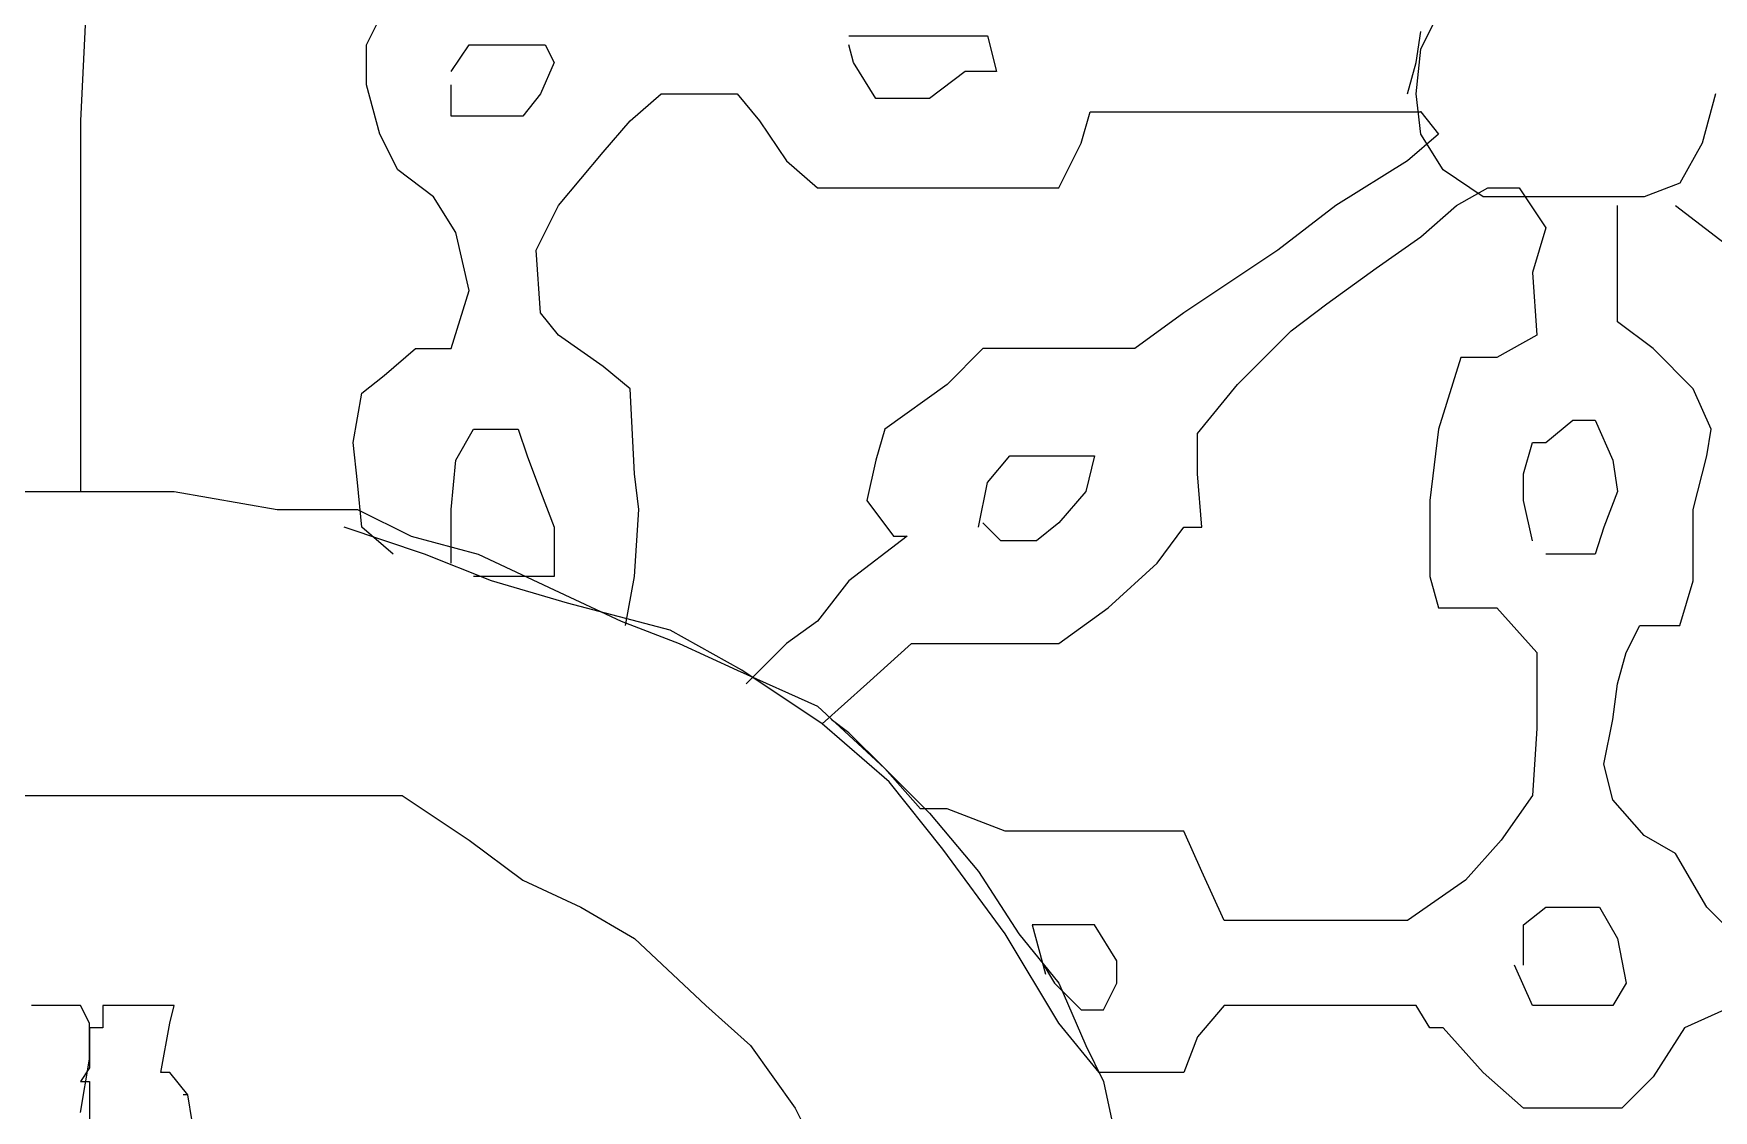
# Model space of a CAD drawing. Extents: x 731854 to 732444, y 4380981 to 4382008.
# Drawn here: x 731892.015 to 731895.775, y 4381842.795 to 4381845.205 of the extents above; entities that cross this region are included whole.
import ezdxf

# ---------------------------------------------------------------- set-up
doc = ezdxf.new("R2010")
doc.units = 0
doc.layers.get('0').update_dxf_attribs({"linetype": 'CONTINUOUS'})

msp = doc.modelspace()

# ---------------------------------------------------------------- linework, layer by layer
at = {"color": 0, "linetype": 'CONTINUOUS'}
for p, q in [((731892.14, 4381845.43), (731892.12, 4381845.01)), ((731892.14, 4381845.43), (731892.12, 4381845.01)), ((731892.76, 4381845.18), (731892.82, 4381845.3)), ((731892.76, 4381845.18), (731892.82, 4381845.3)), ((731895.12, 4381845.17), (731895.16, 4381845.25)), ((731895.12, 4381845.17), (731895.16, 4381845.25)), ((731893.84, 4381845.2), (731893.9, 4381845.2)), ((731893.84, 4381845.2), (731893.9, 4381845.2)), ((731893.9, 4381845.2), (731894, 4381845.2)), ((731893.9, 4381845.2), (731894, 4381845.2)), ((731894, 4381845.2), (731894.08, 4381845.2)), ((731894, 4381845.2), (731894.08, 4381845.2)), ((731894.08, 4381845.2), (731894.15, 4381845.2)), ((731894.08, 4381845.2), (731894.15, 4381845.2)), ((731894.15, 4381845.2), (731894.17, 4381845.12)), ((731894.15, 4381845.2), (731894.17, 4381845.12)), ((731895.11, 4381845.14), (731895.12, 4381845.21)), ((731895.11, 4381845.14), (731895.12, 4381845.21)), ((731892.76, 4381845.09), (731892.76, 4381845.18)), ((731892.76, 4381845.09), (731892.76, 4381845.18)), ((731892.95, 4381845.12), (731892.99, 4381845.18)), ((731892.95, 4381845.12), (731892.99, 4381845.18)), ((731892.99, 4381845.18), (731893.05, 4381845.18)), ((731892.99, 4381845.18), (731893.05, 4381845.18)), ((731893.05, 4381845.18), (731893.11, 4381845.18)), ((731893.05, 4381845.18), (731893.11, 4381845.18)), ((731893.11, 4381845.18), (731893.16, 4381845.18)), ((731893.11, 4381845.18), (731893.16, 4381845.18)), ((731893.16, 4381845.18), (731893.18, 4381845.14)), ((731893.16, 4381845.18), (731893.18, 4381845.14)), ((731893.85, 4381845.14), (731893.84, 4381845.18)), ((731893.85, 4381845.14), (731893.84, 4381845.18)), ((731895.11, 4381845.07), (731895.12, 4381845.17)), ((731895.11, 4381845.07), (731895.12, 4381845.17)), ((731893.18, 4381845.14), (731893.15, 4381845.07)), ((731893.18, 4381845.14), (731893.15, 4381845.07)), ((731893.9, 4381845.06), (731893.85, 4381845.14)), ((731893.9, 4381845.06), (731893.85, 4381845.14)), ((731894.1, 4381845.12), (731894.02, 4381845.06)), ((731894.1, 4381845.12), (731894.02, 4381845.06)), ((731894.17, 4381845.12), (731894.1, 4381845.12)), ((731894.17, 4381845.12), (731894.1, 4381845.12)), ((731895.09, 4381845.07), (731895.11, 4381845.14)), ((731895.09, 4381845.07), (731895.11, 4381845.14)), ((731892.79, 4381844.98), (731892.76, 4381845.09)), ((731892.79, 4381844.98), (731892.76, 4381845.09)), ((731892.95, 4381845.02), (731892.95, 4381845.09)), ((731892.95, 4381845.02), (731892.95, 4381845.09)), ((731893.15, 4381845.07), (731893.11, 4381845.02)), ((731893.15, 4381845.07), (731893.11, 4381845.02)), ((731893.35, 4381845.01), (731893.42, 4381845.07)), ((731893.35, 4381845.01), (731893.42, 4381845.07)), ((731893.42, 4381845.07), (731893.5, 4381845.07)), ((731893.42, 4381845.07), (731893.5, 4381845.07)), ((731893.5, 4381845.07), (731893.59, 4381845.07)), ((731893.5, 4381845.07), (731893.59, 4381845.07)), ((731893.59, 4381845.07), (731893.64, 4381845.01)), ((731893.59, 4381845.07), (731893.64, 4381845.01)), ((731893.94, 4381845.06), (731893.9, 4381845.06)), ((731893.94, 4381845.06), (731893.9, 4381845.06)), ((731894.02, 4381845.06), (731893.94, 4381845.06)), ((731894.02, 4381845.06), (731893.94, 4381845.06)), ((731895.12, 4381844.98), (731895.11, 4381845.07)), ((731895.12, 4381844.98), (731895.11, 4381845.07)), ((731895.78, 4381845.07), (731895.75, 4381844.96)), ((731895.78, 4381845.07), (731895.75, 4381844.96)), ((731892.12, 4381845.01), (731892.12, 4381844.56)), ((731892.12, 4381845.01), (731892.12, 4381844.56)), ((731893.01, 4381845.02), (731892.95, 4381845.02)), ((731893.01, 4381845.02), (731892.95, 4381845.02)), ((731893.06, 4381845.02), (731893.01, 4381845.02)), ((731893.06, 4381845.02), (731893.01, 4381845.02)), ((731893.11, 4381845.02), (731893.06, 4381845.02)), ((731893.11, 4381845.02), (731893.06, 4381845.02)), ((731893.29, 4381844.94), (731893.35, 4381845.01)), ((731893.29, 4381844.94), (731893.35, 4381845.01)), ((731893.64, 4381845.01), (731893.7, 4381844.92)), ((731893.64, 4381845.01), (731893.7, 4381844.92)), ((731894.36, 4381844.96), (731894.38, 4381845.03)), ((731894.36, 4381844.96), (731894.38, 4381845.03)), ((731894.38, 4381845.03), (731894.49, 4381845.03)), ((731894.38, 4381845.03), (731894.49, 4381845.03)), ((731894.49, 4381845.03), (731894.67, 4381845.03)), ((731894.49, 4381845.03), (731894.67, 4381845.03)), ((731894.67, 4381845.03), (731894.81, 4381845.03)), ((731894.67, 4381845.03), (731894.81, 4381845.03)), ((731894.81, 4381845.03), (731894.97, 4381845.03)), ((731894.81, 4381845.03), (731894.97, 4381845.03)), ((731894.97, 4381845.03), (731895.05, 4381845.03)), ((731894.97, 4381845.03), (731895.05, 4381845.03)), ((731895.05, 4381845.03), (731895.12, 4381845.03)), ((731895.05, 4381845.03), (731895.12, 4381845.03)), ((731895.12, 4381845.03), (731895.16, 4381844.98)), ((731895.12, 4381845.03), (731895.16, 4381844.98)), ((731892.83, 4381844.9), (731892.79, 4381844.98)), ((731892.83, 4381844.9), (731892.79, 4381844.98)), ((731895.16, 4381844.98), (731895.09, 4381844.92)), ((731895.16, 4381844.98), (731895.09, 4381844.92)), ((731895.17, 4381844.9), (731895.12, 4381844.98)), ((731895.17, 4381844.9), (731895.12, 4381844.98)), ((731893.19, 4381844.82), (731893.29, 4381844.94)), ((731893.19, 4381844.82), (731893.29, 4381844.94)), ((731894.31, 4381844.86), (731894.36, 4381844.96)), ((731894.31, 4381844.86), (731894.36, 4381844.96)), ((731895.75, 4381844.96), (731895.7, 4381844.87)), ((731895.75, 4381844.96), (731895.7, 4381844.87)), ((731892.91, 4381844.84), (731892.83, 4381844.9)), ((731892.91, 4381844.84), (731892.83, 4381844.9)), ((731893.7, 4381844.92), (731893.77, 4381844.86)), ((731893.7, 4381844.92), (731893.77, 4381844.86)), ((731895.09, 4381844.92), (731894.93, 4381844.82)), ((731895.09, 4381844.92), (731894.93, 4381844.82)), ((731895.26, 4381844.84), (731895.17, 4381844.9)), ((731895.26, 4381844.84), (731895.17, 4381844.9)), ((731893.77, 4381844.86), (731893.9, 4381844.86)), ((731893.77, 4381844.86), (731893.9, 4381844.86)), ((731893.9, 4381844.86), (731894.05, 4381844.86)), ((731893.9, 4381844.86), (731894.05, 4381844.86)), ((731894.05, 4381844.86), (731894.18, 4381844.86)), ((731894.05, 4381844.86), (731894.18, 4381844.86)), ((731894.18, 4381844.86), (731894.27, 4381844.86)), ((731894.18, 4381844.86), (731894.27, 4381844.86)), ((731894.27, 4381844.86), (731894.31, 4381844.86)), ((731894.27, 4381844.86), (731894.31, 4381844.86)), ((731895.2, 4381844.82), (731895.27, 4381844.86)), ((731895.2, 4381844.82), (731895.27, 4381844.86)), ((731895.27, 4381844.86), (731895.34, 4381844.86)), ((731895.27, 4381844.86), (731895.34, 4381844.86)), ((731895.34, 4381844.86), (731895.4, 4381844.77)), ((731895.34, 4381844.86), (731895.4, 4381844.77)), ((731895.7, 4381844.87), (731895.62, 4381844.84)), ((731895.7, 4381844.87), (731895.62, 4381844.84)), ((731892.96, 4381844.76), (731892.91, 4381844.84)), ((731892.96, 4381844.76), (731892.91, 4381844.84)), ((731893.14, 4381844.72), (731893.19, 4381844.82)), ((731893.14, 4381844.72), (731893.19, 4381844.82)), ((731894.93, 4381844.82), (731894.8, 4381844.72)), ((731894.93, 4381844.82), (731894.8, 4381844.72)), ((731895.12, 4381844.75), (731895.2, 4381844.82)), ((731895.12, 4381844.75), (731895.2, 4381844.82)), ((731895.38, 4381844.84), (731895.26, 4381844.84)), ((731895.38, 4381844.84), (731895.26, 4381844.84)), ((731895.46, 4381844.84), (731895.38, 4381844.84)), ((731895.46, 4381844.84), (731895.38, 4381844.84)), ((731895.53, 4381844.84), (731895.46, 4381844.84)), ((731895.53, 4381844.84), (731895.46, 4381844.84)), ((731895.62, 4381844.84), (731895.53, 4381844.84)), ((731895.62, 4381844.84), (731895.53, 4381844.84)), ((731895.56, 4381844.74), (731895.56, 4381844.82)), ((731895.56, 4381844.74), (731895.56, 4381844.82)), ((731895.69, 4381844.82), (731895.86, 4381844.69)), ((731895.69, 4381844.82), (731895.86, 4381844.69)), ((731892.99, 4381844.63), (731892.96, 4381844.76)), ((731892.99, 4381844.63), (731892.96, 4381844.76)), ((731895.02, 4381844.68), (731895.12, 4381844.75)), ((731895.02, 4381844.68), (731895.12, 4381844.75)), ((731895.4, 4381844.77), (731895.37, 4381844.67)), ((731895.4, 4381844.77), (731895.37, 4381844.67)), ((731893.15, 4381844.58), (731893.14, 4381844.72)), ((731893.15, 4381844.58), (731893.14, 4381844.72)), ((731894.8, 4381844.72), (731894.59, 4381844.58)), ((731894.8, 4381844.72), (731894.59, 4381844.58)), ((731895.56, 4381844.63), (731895.56, 4381844.74)), ((731895.56, 4381844.63), (731895.56, 4381844.74)), ((731894.91, 4381844.6), (731895.02, 4381844.68)), ((731894.91, 4381844.6), (731895.02, 4381844.68)), ((731895.37, 4381844.67), (731895.38, 4381844.53)), ((731895.37, 4381844.67), (731895.38, 4381844.53)), ((731892.95, 4381844.5), (731892.99, 4381844.63)), ((731892.95, 4381844.5), (731892.99, 4381844.63)), ((731895.56, 4381844.56), (731895.56, 4381844.63)), ((731895.56, 4381844.56), (731895.56, 4381844.63)), ((731894.83, 4381844.54), (731894.91, 4381844.6)), ((731894.83, 4381844.54), (731894.91, 4381844.6)), ((731892.12, 4381844.56), (731892.12, 4381844.31)), ((731892.12, 4381844.56), (731892.12, 4381844.31)), ((731893.19, 4381844.53), (731893.15, 4381844.58)), ((731893.19, 4381844.53), (731893.15, 4381844.58)), ((731894.59, 4381844.58), (731894.48, 4381844.5)), ((731894.59, 4381844.58), (731894.48, 4381844.5)), ((731895.64, 4381844.5), (731895.56, 4381844.56)), ((731895.64, 4381844.5), (731895.56, 4381844.56)), ((731893.29, 4381844.46), (731893.19, 4381844.53)), ((731893.29, 4381844.46), (731893.19, 4381844.53)), ((731894.71, 4381844.42), (731894.83, 4381844.54)), ((731894.71, 4381844.42), (731894.83, 4381844.54)), ((731895.38, 4381844.53), (731895.29, 4381844.48)), ((731895.38, 4381844.53), (731895.29, 4381844.48)), ((731892.8, 4381844.44), (731892.87, 4381844.5)), ((731892.8, 4381844.44), (731892.87, 4381844.5)), ((731892.87, 4381844.5), (731892.95, 4381844.5)), ((731892.87, 4381844.5), (731892.95, 4381844.5)), ((731894.14, 4381844.5), (731894.06, 4381844.42)), ((731894.14, 4381844.5), (731894.06, 4381844.42)), ((731894.24, 4381844.5), (731894.14, 4381844.5)), ((731894.24, 4381844.5), (731894.14, 4381844.5)), ((731894.31, 4381844.5), (731894.24, 4381844.5)), ((731894.31, 4381844.5), (731894.24, 4381844.5)), ((731894.42, 4381844.5), (731894.31, 4381844.5)), ((731894.42, 4381844.5), (731894.31, 4381844.5)), ((731894.48, 4381844.5), (731894.42, 4381844.5)), ((731894.48, 4381844.5), (731894.42, 4381844.5)), ((731895.21, 4381844.48), (731895.16, 4381844.32)), ((731895.21, 4381844.48), (731895.16, 4381844.32)), ((731895.29, 4381844.48), (731895.21, 4381844.48)), ((731895.29, 4381844.48), (731895.21, 4381844.48)), ((731895.73, 4381844.41), (731895.64, 4381844.5)), ((731895.73, 4381844.41), (731895.64, 4381844.5)), ((731893.35, 4381844.41), (731893.29, 4381844.46)), ((731893.35, 4381844.41), (731893.29, 4381844.46)), ((731892.75, 4381844.4), (731892.8, 4381844.44)), ((731892.75, 4381844.4), (731892.8, 4381844.44)), ((731893.36, 4381844.22), (731893.35, 4381844.41)), ((731893.36, 4381844.22), (731893.35, 4381844.41)), ((731894.06, 4381844.42), (731893.92, 4381844.32)), ((731894.06, 4381844.42), (731893.92, 4381844.32)), ((731894.62, 4381844.31), (731894.71, 4381844.42)), ((731894.62, 4381844.31), (731894.71, 4381844.42)), ((731895.77, 4381844.32), (731895.73, 4381844.41)), ((731895.77, 4381844.32), (731895.73, 4381844.41)), ((731892.73, 4381844.29), (731892.75, 4381844.4)), ((731892.73, 4381844.29), (731892.75, 4381844.4)), ((731895.4, 4381844.29), (731895.46, 4381844.34)), ((731895.4, 4381844.29), (731895.46, 4381844.34)), ((731895.46, 4381844.34), (731895.51, 4381844.34)), ((731895.46, 4381844.34), (731895.51, 4381844.34)), ((731895.51, 4381844.34), (731895.55, 4381844.25)), ((731895.51, 4381844.34), (731895.55, 4381844.25)), ((731892.12, 4381844.31), (731892.12, 4381844.18)), ((731892.12, 4381844.31), (731892.12, 4381844.18)), ((731892.96, 4381844.25), (731893, 4381844.32)), ((731892.96, 4381844.25), (731893, 4381844.32)), ((731893, 4381844.32), (731893.05, 4381844.32)), ((731893, 4381844.32), (731893.05, 4381844.32)), ((731893.05, 4381844.32), (731893.1, 4381844.32)), ((731893.05, 4381844.32), (731893.1, 4381844.32)), ((731893.1, 4381844.32), (731893.12, 4381844.26)), ((731893.1, 4381844.32), (731893.12, 4381844.26)), ((731893.92, 4381844.32), (731893.9, 4381844.25)), ((731893.92, 4381844.32), (731893.9, 4381844.25)), ((731894.62, 4381844.22), (731894.62, 4381844.31)), ((731894.62, 4381844.22), (731894.62, 4381844.31)), ((731895.16, 4381844.32), (731895.14, 4381844.16)), ((731895.16, 4381844.32), (731895.14, 4381844.16)), ((731895.76, 4381844.26), (731895.77, 4381844.32)), ((731895.76, 4381844.26), (731895.77, 4381844.32)), ((731892.74, 4381844.2), (731892.73, 4381844.29)), ((731892.74, 4381844.2), (731892.73, 4381844.29)), ((731893.12, 4381844.26), (731893.15, 4381844.18)), ((731893.12, 4381844.26), (731893.15, 4381844.18)), ((731894.15, 4381844.2), (731894.2, 4381844.26)), ((731894.15, 4381844.2), (731894.2, 4381844.26)), ((731894.2, 4381844.26), (731894.28, 4381844.26)), ((731894.2, 4381844.26), (731894.28, 4381844.26)), ((731894.28, 4381844.26), (731894.34, 4381844.26)), ((731894.28, 4381844.26), (731894.34, 4381844.26)), ((731894.34, 4381844.26), (731894.39, 4381844.26)), ((731894.34, 4381844.26), (731894.39, 4381844.26)), ((731894.39, 4381844.26), (731894.37, 4381844.18)), ((731894.39, 4381844.26), (731894.37, 4381844.18)), ((731895.35, 4381844.22), (731895.37, 4381844.29)), ((731895.35, 4381844.22), (731895.37, 4381844.29)), ((731895.37, 4381844.29), (731895.4, 4381844.29)), ((731895.37, 4381844.29), (731895.4, 4381844.29)), ((731895.73, 4381844.14), (731895.76, 4381844.26)), ((731895.73, 4381844.14), (731895.76, 4381844.26)), ((731892.95, 4381844.14), (731892.96, 4381844.25)), ((731892.95, 4381844.14), (731892.96, 4381844.25)), ((731893.37, 4381844.14), (731893.36, 4381844.22)), ((731893.37, 4381844.14), (731893.36, 4381844.22)), ((731893.9, 4381844.25), (731893.88, 4381844.16)), ((731893.9, 4381844.25), (731893.88, 4381844.16)), ((731894.63, 4381844.1), (731894.62, 4381844.22)), ((731894.63, 4381844.1), (731894.62, 4381844.22)), ((731895.35, 4381844.16), (731895.35, 4381844.22)), ((731895.35, 4381844.16), (731895.35, 4381844.22)), ((731895.55, 4381844.25), (731895.56, 4381844.18)), ((731895.55, 4381844.25), (731895.56, 4381844.18)), ((731891.92, 4381844.18), (731892.06, 4381844.18)), ((731891.92, 4381844.18), (731892.06, 4381844.18)), ((731892.06, 4381844.18), (731892.14, 4381844.18)), ((731892.06, 4381844.18), (731892.14, 4381844.18)), ((731892.14, 4381844.18), (731892.33, 4381844.18)), ((731892.14, 4381844.18), (731892.33, 4381844.18)), ((731892.33, 4381844.18), (731892.56, 4381844.14)), ((731892.33, 4381844.18), (731892.56, 4381844.14)), ((731892.75, 4381844.1), (731892.74, 4381844.2)), ((731892.75, 4381844.1), (731892.74, 4381844.2)), ((731893.15, 4381844.18), (731893.18, 4381844.1)), ((731893.15, 4381844.18), (731893.18, 4381844.1)), ((731894.13, 4381844.1), (731894.15, 4381844.2)), ((731894.13, 4381844.1), (731894.15, 4381844.2)), ((731894.37, 4381844.18), (731894.31, 4381844.11)), ((731894.37, 4381844.18), (731894.31, 4381844.11)), ((731895.56, 4381844.18), (731895.53, 4381844.1)), ((731895.56, 4381844.18), (731895.53, 4381844.1)), ((731893.88, 4381844.16), (731893.94, 4381844.08)), ((731893.88, 4381844.16), (731893.94, 4381844.08)), ((731895.14, 4381844.16), (731895.14, 4381843.99)), ((731895.14, 4381844.16), (731895.14, 4381843.99)), ((731895.37, 4381844.07), (731895.35, 4381844.16)), ((731895.37, 4381844.07), (731895.35, 4381844.16)), ((731892.56, 4381844.14), (731892.74, 4381844.14)), ((731892.56, 4381844.14), (731892.74, 4381844.14)), ((731892.74, 4381844.14), (731892.86, 4381844.08)), ((731892.74, 4381844.14), (731892.86, 4381844.08)), ((731892.95, 4381844.02), (731892.95, 4381844.14)), ((731892.95, 4381844.02), (731892.95, 4381844.14)), ((731893.36, 4381843.99), (731893.37, 4381844.14)), ((731893.36, 4381843.99), (731893.37, 4381844.14)), ((731894.18, 4381844.07), (731894.14, 4381844.11)), ((731894.18, 4381844.07), (731894.14, 4381844.11)), ((731894.31, 4381844.11), (731894.26, 4381844.07)), ((731894.31, 4381844.11), (731894.26, 4381844.07)), ((731895.73, 4381843.98), (731895.73, 4381844.14)), ((731895.73, 4381843.98), (731895.73, 4381844.14)), ((731892.89, 4381844.04), (731892.71, 4381844.1)), ((731892.89, 4381844.04), (731892.71, 4381844.1)), ((731892.82, 4381844.04), (731892.75, 4381844.1)), ((731892.82, 4381844.04), (731892.75, 4381844.1)), ((731892.86, 4381844.08), (731893.01, 4381844.04)), ((731892.86, 4381844.08), (731893.01, 4381844.04)), ((731893.18, 4381844.1), (731893.18, 4381843.99)), ((731893.18, 4381844.1), (731893.18, 4381843.99)), ((731893.97, 4381844.08), (731893.84, 4381843.98)), ((731893.97, 4381844.08), (731893.84, 4381843.98)), ((731893.94, 4381844.08), (731893.97, 4381844.08)), ((731893.94, 4381844.08), (731893.97, 4381844.08)), ((731894.2, 4381844.07), (731894.18, 4381844.07)), ((731894.2, 4381844.07), (731894.18, 4381844.07)), ((731894.26, 4381844.07), (731894.2, 4381844.07)), ((731894.26, 4381844.07), (731894.2, 4381844.07)), ((731894.53, 4381844.02), (731894.59, 4381844.1)), ((731894.53, 4381844.02), (731894.59, 4381844.1)), ((731894.59, 4381844.1), (731894.63, 4381844.1)), ((731894.59, 4381844.1), (731894.63, 4381844.1)), ((731895.53, 4381844.1), (731895.51, 4381844.04)), ((731895.53, 4381844.1), (731895.51, 4381844.04)), ((731893.04, 4381843.98), (731892.89, 4381844.04)), ((731893.04, 4381843.98), (731892.89, 4381844.04)), ((731893.01, 4381844.04), (731893.18, 4381843.96)), ((731893.01, 4381844.04), (731893.18, 4381843.96)), ((731895.46, 4381844.04), (731895.4, 4381844.04)), ((731895.46, 4381844.04), (731895.4, 4381844.04)), ((731895.51, 4381844.04), (731895.46, 4381844.04)), ((731895.51, 4381844.04), (731895.46, 4381844.04)), ((731894.42, 4381843.92), (731894.53, 4381844.02)), ((731894.42, 4381843.92), (731894.53, 4381844.02)), ((731893.09, 4381843.99), (731893, 4381843.99)), ((731893.09, 4381843.99), (731893, 4381843.99)), ((731893.21, 4381843.93), (731893.04, 4381843.98)), ((731893.21, 4381843.93), (731893.04, 4381843.98)), ((731893.13, 4381843.99), (731893.09, 4381843.99)), ((731893.13, 4381843.99), (731893.09, 4381843.99)), ((731893.18, 4381843.99), (731893.13, 4381843.99)), ((731893.18, 4381843.99), (731893.13, 4381843.99)), ((731893.18, 4381843.96), (731893.33, 4381843.89)), ((731893.18, 4381843.96), (731893.33, 4381843.89)), ((731893.34, 4381843.88), (731893.36, 4381843.99)), ((731893.34, 4381843.88), (731893.36, 4381843.99)), ((731893.84, 4381843.98), (731893.77, 4381843.89)), ((731893.84, 4381843.98), (731893.77, 4381843.89)), ((731895.14, 4381843.99), (731895.16, 4381843.92)), ((731895.14, 4381843.99), (731895.16, 4381843.92)), ((731895.7, 4381843.88), (731895.73, 4381843.98)), ((731895.7, 4381843.88), (731895.73, 4381843.98)), ((731893.44, 4381843.87), (731893.21, 4381843.93)), ((731893.44, 4381843.87), (731893.21, 4381843.93)), ((731894.31, 4381843.84), (731894.42, 4381843.92)), ((731894.31, 4381843.84), (731894.42, 4381843.92)), ((731895.16, 4381843.92), (731895.2, 4381843.92)), ((731895.16, 4381843.92), (731895.2, 4381843.92)), ((731895.2, 4381843.92), (731895.29, 4381843.92)), ((731895.2, 4381843.92), (731895.29, 4381843.92)), ((731895.29, 4381843.92), (731895.38, 4381843.82)), ((731895.29, 4381843.92), (731895.38, 4381843.82)), ((731893.33, 4381843.89), (731893.46, 4381843.84)), ((731893.33, 4381843.89), (731893.46, 4381843.84)), ((731893.77, 4381843.89), (731893.7, 4381843.84)), ((731893.77, 4381843.89), (731893.7, 4381843.84)), ((731895.58, 4381843.82), (731895.61, 4381843.88)), ((731895.58, 4381843.82), (731895.61, 4381843.88)), ((731895.61, 4381843.88), (731895.7, 4381843.88)), ((731895.61, 4381843.88), (731895.7, 4381843.88)), ((731893.6, 4381843.78), (731893.44, 4381843.87)), ((731893.6, 4381843.78), (731893.44, 4381843.87)), ((731893.46, 4381843.84), (731893.59, 4381843.78)), ((731893.46, 4381843.84), (731893.59, 4381843.78)), ((731893.7, 4381843.84), (731893.61, 4381843.75)), ((731893.7, 4381843.84), (731893.61, 4381843.75)), ((731893.88, 4381843.75), (731893.98, 4381843.84)), ((731893.88, 4381843.75), (731893.98, 4381843.84)), ((731893.98, 4381843.84), (731894, 4381843.84)), ((731893.98, 4381843.84), (731894, 4381843.84)), ((731894, 4381843.84), (731894.11, 4381843.84)), ((731894, 4381843.84), (731894.11, 4381843.84)), ((731894.11, 4381843.84), (731894.17, 4381843.84)), ((731894.11, 4381843.84), (731894.17, 4381843.84)), ((731894.17, 4381843.84), (731894.31, 4381843.84)), ((731894.17, 4381843.84), (731894.31, 4381843.84)), ((731895.38, 4381843.82), (731895.38, 4381843.65)), ((731895.38, 4381843.82), (731895.38, 4381843.65)), ((731895.56, 4381843.75), (731895.58, 4381843.82)), ((731895.56, 4381843.75), (731895.58, 4381843.82)), ((731893.59, 4381843.78), (731893.77, 4381843.7)), ((731893.59, 4381843.78), (731893.77, 4381843.7)), ((731893.78, 4381843.66), (731893.6, 4381843.78)), ((731893.78, 4381843.66), (731893.6, 4381843.78)), ((731893.78, 4381843.66), (731893.88, 4381843.75)), ((731893.78, 4381843.66), (731893.88, 4381843.75)), ((731895.55, 4381843.67), (731895.56, 4381843.75)), ((731895.55, 4381843.67), (731895.56, 4381843.75)), ((731893.77, 4381843.7), (731893.92, 4381843.56)), ((731893.77, 4381843.7), (731893.92, 4381843.56)), ((731893.93, 4381843.53), (731893.78, 4381843.66)), ((731893.93, 4381843.53), (731893.78, 4381843.66)), ((731893.84, 4381843.64), (731893.8, 4381843.67)), ((731893.84, 4381843.64), (731893.8, 4381843.67)), ((731895.53, 4381843.57), (731895.55, 4381843.67)), ((731895.53, 4381843.57), (731895.55, 4381843.67)), ((731893.92, 4381843.56), (731893.84, 4381843.64)), ((731893.92, 4381843.56), (731893.84, 4381843.64)), ((731895.38, 4381843.65), (731895.37, 4381843.5)), ((731895.38, 4381843.65), (731895.37, 4381843.5)), ((731893.92, 4381843.56), (731894.02, 4381843.46)), ((731894, 4381843.47), (731893.92, 4381843.56)), ((731893.92, 4381843.56), (731894.02, 4381843.46)), ((731894, 4381843.47), (731893.92, 4381843.56)), ((731895.55, 4381843.49), (731895.53, 4381843.57)), ((731895.55, 4381843.49), (731895.53, 4381843.57)), ((731894.05, 4381843.38), (731893.93, 4381843.53)), ((731894.05, 4381843.38), (731893.93, 4381843.53)), ((731891.81, 4381843.5), (731892.02, 4381843.5)), ((731891.81, 4381843.5), (731892.02, 4381843.5)), ((731892.02, 4381843.5), (731892.22, 4381843.5)), ((731892.02, 4381843.5), (731892.22, 4381843.5)), ((731892.22, 4381843.5), (731892.46, 4381843.5)), ((731892.22, 4381843.5), (731892.46, 4381843.5)), ((731892.46, 4381843.5), (731892.65, 4381843.5)), ((731892.46, 4381843.5), (731892.65, 4381843.5)), ((731892.65, 4381843.5), (731892.84, 4381843.5)), ((731892.65, 4381843.5), (731892.84, 4381843.5)), ((731892.84, 4381843.5), (731892.99, 4381843.4)), ((731892.84, 4381843.5), (731892.99, 4381843.4)), ((731894.06, 4381843.47), (731894, 4381843.47)), ((731894.06, 4381843.47), (731894, 4381843.47)), ((731894.19, 4381843.42), (731894.06, 4381843.47)), ((731894.19, 4381843.42), (731894.06, 4381843.47)), ((731895.37, 4381843.5), (731895.3, 4381843.4)), ((731895.37, 4381843.5), (731895.3, 4381843.4)), ((731895.62, 4381843.41), (731895.55, 4381843.49)), ((731895.62, 4381843.41), (731895.55, 4381843.49)), ((731894.02, 4381843.46), (731894.13, 4381843.33)), ((731894.02, 4381843.46), (731894.13, 4381843.33)), ((731892.99, 4381843.4), (731893.11, 4381843.31)), ((731892.99, 4381843.4), (731893.11, 4381843.31)), ((731894.31, 4381843.42), (731894.19, 4381843.42)), ((731894.31, 4381843.42), (731894.19, 4381843.42)), ((731894.44, 4381843.42), (731894.31, 4381843.42)), ((731894.44, 4381843.42), (731894.31, 4381843.42)), ((731894.59, 4381843.42), (731894.44, 4381843.42)), ((731894.59, 4381843.42), (731894.44, 4381843.42)), ((731894.63, 4381843.33), (731894.59, 4381843.42)), ((731894.63, 4381843.33), (731894.59, 4381843.42)), ((731895.3, 4381843.4), (731895.22, 4381843.31)), ((731895.3, 4381843.4), (731895.22, 4381843.31)), ((731895.69, 4381843.37), (731895.62, 4381843.41)), ((731895.69, 4381843.37), (731895.62, 4381843.41)), ((731894.19, 4381843.19), (731894.05, 4381843.38)), ((731894.19, 4381843.19), (731894.05, 4381843.38)), ((731895.76, 4381843.25), (731895.69, 4381843.37)), ((731895.76, 4381843.25), (731895.69, 4381843.37)), ((731894.13, 4381843.33), (731894.22, 4381843.19)), ((731894.13, 4381843.33), (731894.22, 4381843.19)), ((731894.68, 4381843.22), (731894.63, 4381843.33)), ((731894.68, 4381843.22), (731894.63, 4381843.33)), ((731893.11, 4381843.31), (731893.24, 4381843.25)), ((731893.11, 4381843.31), (731893.24, 4381843.25)), ((731895.22, 4381843.31), (731895.09, 4381843.22)), ((731895.22, 4381843.31), (731895.09, 4381843.22)), ((731893.24, 4381843.25), (731893.36, 4381843.18)), ((731893.24, 4381843.25), (731893.36, 4381843.18)), ((731895.35, 4381843.21), (731895.4, 4381843.25)), ((731895.35, 4381843.21), (731895.4, 4381843.25)), ((731895.4, 4381843.25), (731895.48, 4381843.25)), ((731895.4, 4381843.25), (731895.48, 4381843.25)), ((731895.48, 4381843.25), (731895.52, 4381843.25)), ((731895.48, 4381843.25), (731895.52, 4381843.25)), ((731895.52, 4381843.25), (731895.56, 4381843.18)), ((731895.52, 4381843.25), (731895.56, 4381843.18)), ((731895.8, 4381843.21), (731895.76, 4381843.25)), ((731895.8, 4381843.21), (731895.76, 4381843.25)), ((731894.28, 4381843.21), (731894.25, 4381843.21)), ((731894.25, 4381843.21), (731894.28, 4381843.1)), ((731894.28, 4381843.21), (731894.25, 4381843.21)), ((731894.25, 4381843.21), (731894.28, 4381843.1)), ((731894.33, 4381843.21), (731894.28, 4381843.21)), ((731894.33, 4381843.21), (731894.28, 4381843.21)), ((731894.39, 4381843.21), (731894.33, 4381843.21)), ((731894.39, 4381843.21), (731894.33, 4381843.21)), ((731894.44, 4381843.13), (731894.39, 4381843.21)), ((731894.44, 4381843.13), (731894.39, 4381843.21)), ((731894.81, 4381843.22), (731894.68, 4381843.22)), ((731894.81, 4381843.22), (731894.68, 4381843.22)), ((731894.93, 4381843.22), (731894.81, 4381843.22)), ((731894.93, 4381843.22), (731894.81, 4381843.22)), ((731895.09, 4381843.22), (731894.93, 4381843.22)), ((731895.09, 4381843.22), (731894.93, 4381843.22)), ((731895.35, 4381843.12), (731895.35, 4381843.21)), ((731895.35, 4381843.12), (731895.35, 4381843.21)), ((731893.36, 4381843.18), (731893.52, 4381843.03)), ((731893.36, 4381843.18), (731893.52, 4381843.03)), ((731894.31, 4381842.99), (731894.19, 4381843.19)), ((731894.31, 4381842.99), (731894.19, 4381843.19)), ((731894.22, 4381843.19), (731894.31, 4381843.08)), ((731894.22, 4381843.19), (731894.31, 4381843.08)), ((731895.56, 4381843.18), (731895.58, 4381843.08)), ((731895.56, 4381843.18), (731895.58, 4381843.08)), ((731894.27, 4381843.13), (731894.3, 4381843.08)), ((731894.27, 4381843.13), (731894.3, 4381843.08)), ((731894.44, 4381843.08), (731894.44, 4381843.13)), ((731894.44, 4381843.08), (731894.44, 4381843.13)), ((731895.37, 4381843.03), (731895.33, 4381843.12)), ((731895.37, 4381843.03), (731895.33, 4381843.12)), ((731894.3, 4381843.08), (731894.36, 4381843.02)), ((731894.3, 4381843.08), (731894.36, 4381843.02)), ((731894.31, 4381843.08), (731894.37, 4381842.94)), ((731894.31, 4381843.08), (731894.37, 4381842.94)), ((731894.41, 4381843.02), (731894.44, 4381843.08)), ((731894.41, 4381843.02), (731894.44, 4381843.08)), ((731895.58, 4381843.08), (731895.55, 4381843.03)), ((731895.58, 4381843.08), (731895.55, 4381843.03)), ((731892.04, 4381843.03), (731892.01, 4381843.03)), ((731892.04, 4381843.03), (731892.01, 4381843.03)), ((731892.08, 4381843.03), (731892.04, 4381843.03)), ((731892.08, 4381843.03), (731892.04, 4381843.03)), ((731892.12, 4381843.03), (731892.08, 4381843.03)), ((731892.12, 4381843.03), (731892.08, 4381843.03)), ((731892.14, 4381842.99), (731892.12, 4381843.03)), ((731892.14, 4381842.99), (731892.12, 4381843.03)), ((731892.22, 4381843.03), (731892.17, 4381843.03)), ((731892.17, 4381843.03), (731892.17, 4381842.98)), ((731892.22, 4381843.03), (731892.17, 4381843.03)), ((731892.17, 4381843.03), (731892.17, 4381842.98)), ((731892.25, 4381843.03), (731892.22, 4381843.03)), ((731892.25, 4381843.03), (731892.22, 4381843.03)), ((731892.28, 4381843.03), (731892.25, 4381843.03)), ((731892.28, 4381843.03), (731892.25, 4381843.03)), ((731892.31, 4381843.03), (731892.28, 4381843.03)), ((731892.31, 4381843.03), (731892.28, 4381843.03)), ((731892.33, 4381843.03), (731892.31, 4381843.03)), ((731892.33, 4381843.03), (731892.31, 4381843.03)), ((731892.32, 4381842.99), (731892.33, 4381843.03)), ((731892.32, 4381842.99), (731892.33, 4381843.03)), ((731893.52, 4381843.03), (731893.62, 4381842.94)), ((731893.52, 4381843.03), (731893.62, 4381842.94)), ((731894.36, 4381843.02), (731894.41, 4381843.02)), ((731894.36, 4381843.02), (731894.41, 4381843.02)), ((731894.68, 4381843.03), (731894.62, 4381842.96)), ((731894.68, 4381843.03), (731894.62, 4381842.96)), ((731894.77, 4381843.03), (731894.68, 4381843.03)), ((731894.77, 4381843.03), (731894.68, 4381843.03)), ((731894.84, 4381843.03), (731894.77, 4381843.03)), ((731894.84, 4381843.03), (731894.77, 4381843.03)), ((731895.11, 4381843.03), (731894.84, 4381843.03)), ((731895.11, 4381843.03), (731894.84, 4381843.03)), ((731895.14, 4381842.98), (731895.11, 4381843.03)), ((731895.14, 4381842.98), (731895.11, 4381843.03)), ((731895.4, 4381843.03), (731895.37, 4381843.03)), ((731895.4, 4381843.03), (731895.37, 4381843.03)), ((731895.46, 4381843.03), (731895.4, 4381843.03)), ((731895.46, 4381843.03), (731895.4, 4381843.03)), ((731895.51, 4381843.03), (731895.46, 4381843.03)), ((731895.51, 4381843.03), (731895.46, 4381843.03)), ((731895.55, 4381843.03), (731895.51, 4381843.03)), ((731895.55, 4381843.03), (731895.51, 4381843.03)), ((731895.8, 4381843.02), (731895.71, 4381842.98)), ((731895.8, 4381843.02), (731895.71, 4381842.98)), ((731892.14, 4381842.91), (731892.14, 4381842.99)), ((731892.14, 4381842.91), (731892.14, 4381842.99)), ((731892.17, 4381842.98), (731892.14, 4381842.98)), ((731892.14, 4381842.98), (731892.14, 4381842.89)), ((731892.17, 4381842.98), (731892.14, 4381842.98)), ((731892.14, 4381842.98), (731892.14, 4381842.89)), ((731892.3, 4381842.88), (731892.32, 4381842.99)), ((731892.3, 4381842.88), (731892.32, 4381842.99)), ((731894.4, 4381842.88), (731894.31, 4381842.99)), ((731894.4, 4381842.88), (731894.31, 4381842.99)), ((731895.17, 4381842.98), (731895.14, 4381842.98)), ((731895.17, 4381842.98), (731895.14, 4381842.98)), ((731895.26, 4381842.88), (731895.17, 4381842.98)), ((731895.26, 4381842.88), (731895.17, 4381842.98)), ((731895.71, 4381842.98), (731895.64, 4381842.87)), ((731895.71, 4381842.98), (731895.64, 4381842.87)), ((731893.62, 4381842.94), (731893.72, 4381842.8)), ((731893.62, 4381842.94), (731893.72, 4381842.8)), ((731894.37, 4381842.94), (731894.41, 4381842.86)), ((731894.37, 4381842.94), (731894.41, 4381842.86)), ((731894.62, 4381842.96), (731894.59, 4381842.88)), ((731894.62, 4381842.96), (731894.59, 4381842.88)), ((731892.12, 4381842.79), (731892.14, 4381842.91)), ((731892.12, 4381842.79), (731892.14, 4381842.91)), ((731892.14, 4381842.89), (731892.12, 4381842.86)), ((731892.14, 4381842.89), (731892.12, 4381842.86)), ((731892.32, 4381842.88), (731892.3, 4381842.88)), ((731892.32, 4381842.88), (731892.3, 4381842.88)), ((731892.36, 4381842.83), (731892.32, 4381842.88)), ((731892.36, 4381842.83), (731892.32, 4381842.88)), ((731894.51, 4381842.88), (731894.4, 4381842.88)), ((731894.51, 4381842.88), (731894.4, 4381842.88)), ((731894.59, 4381842.88), (731894.51, 4381842.88)), ((731894.59, 4381842.88), (731894.51, 4381842.88)), ((731895.35, 4381842.8), (731895.26, 4381842.88)), ((731895.35, 4381842.8), (731895.26, 4381842.88)), ((731895.64, 4381842.87), (731895.57, 4381842.8)), ((731895.64, 4381842.87), (731895.57, 4381842.8)), ((731892.12, 4381842.86), (731892.14, 4381842.86)), ((731892.12, 4381842.86), (731892.14, 4381842.86)), ((731892.14, 4381842.86), (731892.14, 4381842.77)), ((731892.14, 4381842.86), (731892.14, 4381842.77)), ((731892.36, 4381842.83), (731892.35, 4381842.83)), ((731892.36, 4381842.83), (731892.35, 4381842.83)), ((731892.37, 4381842.77), (731892.36, 4381842.83)), ((731892.37, 4381842.77), (731892.36, 4381842.83)), ((731894.41, 4381842.86), (731894.44, 4381842.72)), ((731894.41, 4381842.86), (731894.44, 4381842.72)), ((731893.72, 4381842.8), (731893.78, 4381842.68)), ((731893.72, 4381842.8), (731893.78, 4381842.68)), ((731895.44, 4381842.8), (731895.35, 4381842.8)), ((731895.44, 4381842.8), (731895.35, 4381842.8)), ((731895.57, 4381842.8), (731895.44, 4381842.8)), ((731895.57, 4381842.8), (731895.44, 4381842.8))]:
    msp.add_line(p, q, dxfattribs=at)
msp.add_point((731895.12, 4381845.03), dxfattribs=at)
msp.add_point((731895.12, 4381845.03), dxfattribs=at)

# ---------------------------------------------------------------- meshes
mesh = msp.add_polyface(dxfattribs=at)
corners = [(732162.5, 4380981), (731854.5, 4382007.5), (732444, 4380981), (732444, 4382007.5), (731854.5, 4380981)]
mesh.append_faces([[corners[k] for k in face] for face in [(0, 1, 4), (1, 0, 2, 3)]], dxfattribs={"vtx0": -1, "color": 0})
mesh = msp.add_polyface(dxfattribs=at)
corners = [(732145.58, 4381821), (732145.58, 4382001.5), (731864.5, 4382001.5), (731864.5, 4381821)]
mesh.append_faces([[corners[k] for k in face] for face in [(0, 1, 2, 3)]], dxfattribs={"color": 0})

doc.saveas('drawing.dxf')
